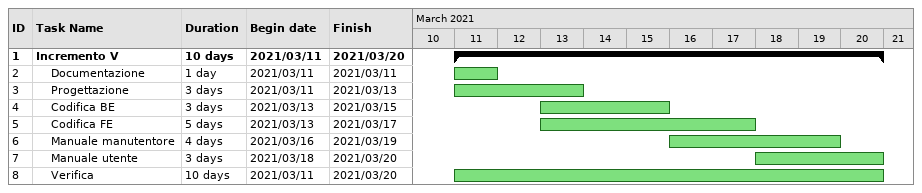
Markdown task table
| ID | Level | Task | Duration | Start | Finish |
|---|---|---|---|---|---|
| 1 | 1 | **Incremento V** | 10d | 2021-03-11 | 2021-03-20 |
| 2 | 2 | Documentazione | 1d | 2021-03-11 | 2021-03-11 |
| 3 | 2 | Progettazione | 3d | 2021-03-11 | 2021-03-13 |
| 4 | 2 | Codifica BE | 3d | 2021-03-13 | 2021-03-15 |
| 5 | 2 | Codifica FE | 5d | 2021-03-13 | 2021-03-17 |
| 6 | 2 | Manuale manutentore | 4d | 2021-03-16 | 2021-03-19 |
| 7 | 2 | Manuale utente | 3d | 2021-03-18 | 2021-03-20 |
| 8 | 2 | Verifica | 10d | 2021-03-11 | 2021-03-20 |
